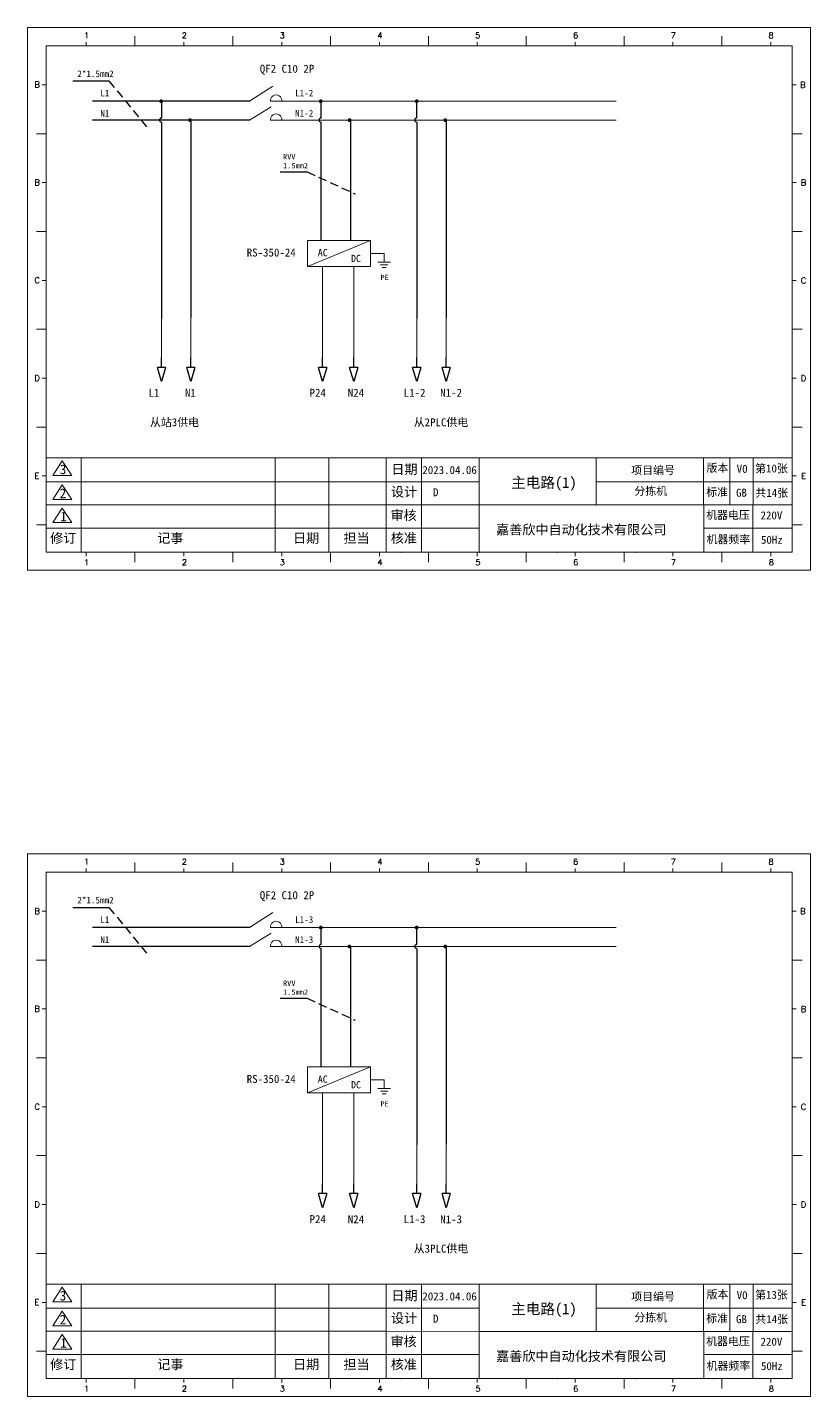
# Model space of a CAD drawing. Header units: millimetres. Extents: x 40430 to 48442, y -3636 to 4180.
# Drawn here: x 43525 to 44113, y 1258 to 2284 of the extents above; entities that cross this region are included whole.
import ezdxf

# ---------------------------------------------------------------- set-up
doc = ezdxf.new("R2010")
doc.units = ezdxf.units.MM
doc.linetypes.add('HIDDEN', pattern=[9.525, 6.35, -3.175])
doc.styles.add('SIMPLEX', font='SIMPLEX')
doc.styles.get("Standard").update_dxf_attribs({"font": ''})
doc.styles.get('Standard').set_extended_font_data('SimSun')

# ---------------------------------------------------------------- blocks, each defined once
blk = doc.blocks.new('箭头')
for p, q in [((0, -4.56), (0, 0)), ((1.92, -4.56), (-1.92, -4.56)), ((0, -11.17), (-1.92, -4.56)), ((1.92, -4.56), (0, -11.17))]:
    blk.add_line(p, q)

msp = doc.modelspace()

# ---------------------------------------------------------------- hatches: boundary and pattern name
at = {"lineweight": 9}
h = msp.add_hatch(color=0, dxfattribs=at)
edge = h.paths.add_edge_path()
edge.add_arc((43625.8, 2229), 1.45, 0, 360)
h = msp.add_hatch(color=0, dxfattribs=at)
edge = h.paths.add_edge_path()
edge.add_arc((43745.4, 2229), 1.45, 0, 360)
h = msp.add_hatch(color=0, dxfattribs=at)
edge = h.paths.add_edge_path()
edge.add_arc((43817.3, 2229), 1.45, 0, 360)
h = msp.add_hatch(color=0, dxfattribs=at)
edge = h.paths.add_edge_path()
edge.add_arc((43647.4, 2214.9), 1.45, 0, 360)
h = msp.add_hatch(color=0, dxfattribs=at)
edge = h.paths.add_edge_path()
edge.add_arc((43767, 2214.9), 1.45, 0, 360)
h = msp.add_hatch(color=0, dxfattribs=at)
edge = h.paths.add_edge_path()
edge.add_arc((43838.8, 2214.9), 1.45, 0, 360)
h = msp.add_hatch(color=0, dxfattribs=at)
edge = h.paths.add_edge_path()
edge.add_arc((43745.4, 1609.4), 1.45, 0, 360)
h = msp.add_hatch(color=0, dxfattribs=at)
edge = h.paths.add_edge_path()
edge.add_arc((43817.3, 1609.4), 1.45, 0, 360)
h = msp.add_hatch(color=0, dxfattribs=at)
edge = h.paths.add_edge_path()
edge.add_arc((43767, 1595.2), 1.45, 0, 360)
h = msp.add_hatch(color=0, dxfattribs=at)
edge = h.paths.add_edge_path()
edge.add_arc((43838.8, 1595.2), 1.45, 0, 360)

# ---------------------------------------------------------------- linework, layer by layer
at = {"color": 0, "lineweight": 9}
for p, q in [((43525.4, 2284.4), (43525.4, 1877.4)), ((44098.9, 2270.5), (43539.6, 2270.5)), ((43539.6, 2270.5), (43539.6, 1890.9)), ((43569.4, 2270.5), (43569.4, 2273.4)), ((43606.1, 2270.5), (43606.1, 2277.8)), ((43642.8, 2270.5), (43642.8, 2273.4)), ((43679.4, 2270.5), (43679.4, 2277.8)), ((43716.1, 2270.5), (43716.1, 2273.4)), ((43752.8, 2270.5), (43752.8, 2277.8)), ((43789.5, 2270.5), (43789.5, 2273.4)), ((43826.1, 2270.5), (43826.1, 2277.8)), ((43862.8, 2270.5), (43862.8, 2273.4)), ((43899.5, 2270.5), (43899.5, 2277.8)), ((43936.1, 2270.5), (43936.1, 2273.4)), ((43972.8, 2270.5), (43972.8, 2277.8)), ((44009.5, 2270.5), (44009.5, 2273.4)), ((44046.1, 2270.5), (44046.1, 2277.8)), ((44082.8, 2270.5), (44082.8, 2273.4)), ((44098.9, 1890.9), (44098.9, 2270.5)), ((43539.6, 2241.4), (43536.6, 2241.4)), ((43691.9, 2229.1), (43709.4, 2240.4)), ((44098.9, 2241.4), (44101.9, 2241.4)), ((43712.6, 2229.1), (43707.8, 2229.1)), ((43712.6, 2229.1), (43822.6, 2229.1)), ((43967, 2229.1), (43739, 2229.1)), ((43691.9, 2214.9), (43708.2, 2224.9)), ((43707.8, 2214.9), (43967, 2214.9)), ((43712.6, 2214.9), (43707.8, 2214.9)), ((43539.6, 2204.7), (43532.2, 2204.7)), ((44098.9, 2204.7), (44106.3, 2204.7)), ((43539.6, 2168.1), (43536.6, 2168.1)), ((44098.9, 2168.1), (44101.9, 2168.1)), ((43539.6, 2131.4), (43532.2, 2131.4)), ((44098.9, 2131.4), (44106.3, 2131.4)), ((43626, 2105.2), (43626, 2058)), ((43648, 2105.2), (43648, 2058)), ((43746.8, 2105.2), (43746.8, 2058)), ((43770.1, 2105.2), (43770.1, 2058)), ((43782.8, 2114.9), (43792.9, 2114.9)), ((43788.2, 2108.4), (43797.6, 2108.4)), ((43790.2, 2106.4), (43795.6, 2106.4)), ((43817.4, 2105.2), (43817.4, 2058)), ((43839.4, 2105.2), (43839.4, 2058)), ((43539.6, 2094.7), (43536.6, 2094.7)), ((43791.5, 2104.4), (43794.4, 2104.4)), ((44098.9, 2094.7), (44101.9, 2094.7)), ((43539.6, 2058.1), (43532.2, 2058.1)), ((43626, 2058), (43626, 2030.4)), ((43648, 2058), (43648, 2030.4)), ((43746.8, 2058), (43746.8, 2030.4)), ((43770.1, 2058), (43770.1, 2030.4)), ((43817.4, 2058), (43817.4, 2030.4)), ((43839.4, 2058), (43839.4, 2030.4)), ((44098.9, 2058.1), (44106.3, 2058.1)), ((43539.6, 2021.4), (43536.6, 2021.4)), ((44098.9, 2021.4), (44101.9, 2021.4)), ((44098.9, 2007.1), (44098.9, 2009.7)), ((43539.6, 1984.7), (43532.2, 1984.7)), ((44098.9, 1984.7), (44106.3, 1984.7)), ((44098.9, 1979.7), (44098.9, 1961.7)), ((43565.8, 1961.7), (43565.8, 1890.9)), ((43711.2, 1961.7), (43711.2, 1890.9)), ((43751.4, 1961.7), (43751.4, 1890.9)), ((43794.4, 1961.7), (44098.9, 1961.7)), ((43794.4, 1961.7), (43794.4, 1890.9)), ((43794.4, 1961.7), (43794.4, 1890.9)), ((43821, 1961.7), (43821, 1890.9)), ((43864.3, 1961.7), (43864.3, 1890.9)), ((43952, 1961.8), (43952, 1926.2)), ((44032.4, 1961.8), (44032.7, 1890.9)), ((44052.1, 1961.6), (44052.1, 1926.3)), ((44069.7, 1961.8), (44069.4, 1890.9)), ((43551.6, 1959.3), (43544.5, 1948.5)), ((43551.6, 1959.3), (43558.7, 1948.5)), ((43539.6, 1948.1), (43536.6, 1948.1)), ((43539.6, 1948.1), (43536.6, 1948.1)), ((43794.4, 1943.7), (43539.6, 1943.7)), ((43558.7, 1948.5), (43544.5, 1948.5)), ((43551.6, 1941.3), (43544.5, 1930.5)), ((43551.6, 1941.3), (43558.7, 1930.5)), ((43794.4, 1943.7), (43864.3, 1943.7)), ((44032.5, 1943.7), (43952, 1943.7)), ((44032.4, 1943.7), (44098.9, 1943.7)), ((44098.9, 1948.1), (44101.9, 1948.1)), ((43558.7, 1930.5), (43544.5, 1930.5)), ((43794.4, 1926.3), (43539.6, 1926.3)), ((43551.6, 1923.9), (43544.5, 1913.1)), ((43551.6, 1923.9), (43558.7, 1913.1)), ((43794.4, 1926.3), (43864.3, 1926.3)), ((43864.3, 1926.3), (44098.9, 1926.3)), ((43539.6, 1911.4), (43532.2, 1911.4)), ((43558.7, 1913.1), (43544.5, 1913.1)), ((44098.9, 1911.4), (44106.3, 1911.4)), ((43794.4, 1908.9), (43539.6, 1908.9)), ((43794.4, 1908.9), (43864.3, 1908.9)), ((44032.7, 1908.9), (44098.9, 1908.9)), ((43539.6, 1890.9), (44098.9, 1890.9)), ((43569.4, 1890.9), (43569.4, 1887.9)), ((43569.4, 1890.9), (43569.4, 1887.9)), ((43606.1, 1890.9), (43606.1, 1883.5)), ((43642.8, 1890.9), (43642.8, 1887.9)), ((43642.8, 1890.9), (43642.8, 1887.9)), ((43679.4, 1890.9), (43679.4, 1883.5)), ((43716.1, 1890.9), (43716.1, 1887.9)), ((43716.1, 1890.9), (43716.1, 1887.9)), ((43752.8, 1890.9), (43752.8, 1883.5)), ((43789.5, 1890.9), (43789.5, 1887.9)), ((43789.5, 1890.9), (43789.5, 1887.9)), ((43826.1, 1890.9), (43826.1, 1883.5)), ((43862.8, 1890.9), (43862.8, 1887.9)), ((43899.5, 1890.9), (43899.5, 1883.5)), ((43936.1, 1890.9), (43936.1, 1887.9)), ((43972.8, 1890.9), (43972.8, 1883.5)), ((44009.5, 1890.9), (44009.5, 1887.9)), ((44046.1, 1890.9), (44046.1, 1883.5)), ((44082.8, 1890.9), (44082.8, 1887.9)), ((43525.4, 1664.8), (43525.4, 1257.7)), ((43569.4, 1650.9), (43569.4, 1653.8)), ((43606.1, 1650.9), (43606.1, 1658.2)), ((43642.8, 1650.9), (43642.8, 1653.8)), ((43679.4, 1650.9), (43679.4, 1658.2)), ((43716.1, 1650.9), (43716.1, 1653.8)), ((43752.8, 1650.9), (43752.8, 1658.2)), ((43789.5, 1650.9), (43789.5, 1653.8)), ((43826.1, 1650.9), (43826.1, 1658.2)), ((43862.8, 1650.9), (43862.8, 1653.8)), ((43899.5, 1650.9), (43899.5, 1658.2)), ((43936.1, 1650.9), (43936.1, 1653.8)), ((43972.8, 1650.9), (43972.8, 1658.2)), ((44009.5, 1650.9), (44009.5, 1653.8)), ((44046.1, 1650.9), (44046.1, 1658.2)), ((44082.8, 1650.9), (44082.8, 1653.8)), ((44098.9, 1650.9), (43539.6, 1650.9)), ((43539.6, 1650.9), (43539.6, 1271.2)), ((44098.9, 1271.2), (44098.9, 1650.9)), ((43539.6, 1621.8), (43536.6, 1621.8)), ((43691.9, 1609.4), (43709.4, 1620.8)), ((44098.9, 1621.8), (44101.9, 1621.8)), ((43691.9, 1595.2), (43708.2, 1605.3)), ((43712.6, 1609.4), (43707.8, 1609.4)), ((43712.6, 1609.4), (43822.6, 1609.4)), ((43967, 1609.4), (43739, 1609.4)), ((43707.8, 1595.2), (43967, 1595.2)), ((43712.6, 1595.2), (43707.8, 1595.2)), ((43539.6, 1585.1), (43532.2, 1585.1)), ((44098.9, 1585.1), (44106.3, 1585.1)), ((43539.6, 1548.4), (43536.6, 1548.4)), ((44098.9, 1548.4), (44101.9, 1548.4)), ((43539.6, 1511.8), (43532.2, 1511.8)), ((44098.9, 1511.8), (44106.3, 1511.8)), ((43782.8, 1495.3), (43792.9, 1495.3)), ((43788.2, 1488.7), (43797.6, 1488.7)), ((43746.8, 1485.6), (43746.8, 1438.4)), ((43770.1, 1485.6), (43770.1, 1438.4)), ((43790.2, 1486.8), (43795.6, 1486.8)), ((43791.5, 1484.8), (43794.4, 1484.8)), ((43817.4, 1485.6), (43817.4, 1438.4)), ((43839.4, 1485.6), (43839.4, 1438.4)), ((43539.6, 1475.1), (43536.6, 1475.1)), ((44098.9, 1475.1), (44101.9, 1475.1)), ((43539.6, 1438.4), (43532.2, 1438.4)), ((43746.8, 1438.4), (43746.8, 1410.8)), ((43770.1, 1438.4), (43770.1, 1410.8)), ((43817.4, 1438.4), (43817.4, 1410.8)), ((43839.4, 1438.4), (43839.4, 1410.8)), ((44098.9, 1438.4), (44106.3, 1438.4)), ((43539.6, 1401.8), (43536.6, 1401.8)), ((44098.9, 1401.8), (44101.9, 1401.8)), ((44098.9, 1387.5), (44098.9, 1390.1)), ((43539.6, 1365.1), (43532.2, 1365.1)), ((44098.9, 1365.1), (44106.3, 1365.1)), ((44098.9, 1360), (44098.9, 1342.1)), ((43551.6, 1339.7), (43544.5, 1328.8)), ((43551.6, 1339.7), (43558.7, 1328.8)), ((43565.8, 1342.1), (43565.8, 1271.2)), ((43711.2, 1342.1), (43711.2, 1271.2)), ((43751.4, 1342.1), (43751.4, 1271.2)), ((43794.4, 1342.1), (44098.9, 1342)), ((43794.4, 1342.1), (43794.4, 1271.3)), ((43794.4, 1342.1), (43794.4, 1271.3)), ((43821, 1342), (43821, 1271.2)), ((43864.3, 1342), (43864.3, 1271.2)), ((43952, 1342.1), (43952, 1306.6)), ((44032.4, 1342.1), (44032.7, 1271.3)), ((44052.1, 1342), (44052.1, 1306.6)), ((44069.7, 1342.1), (44069.4, 1271.3)), ((43539.6, 1328.4), (43536.6, 1328.4)), ((43539.6, 1328.4), (43536.6, 1328.4)), ((43558.7, 1328.8), (43544.5, 1328.8)), ((44098.9, 1328.4), (44101.9, 1328.4)), ((43794.4, 1324.1), (43539.6, 1324)), ((43551.6, 1321.7), (43544.5, 1310.8)), ((43551.6, 1321.7), (43558.7, 1310.8)), ((43794.4, 1324.1), (43864.3, 1324)), ((44032.5, 1324), (43952, 1324)), ((44032.4, 1324), (44098.9, 1324)), ((43794.4, 1306.7), (43539.6, 1306.7)), ((43558.7, 1310.8), (43544.5, 1310.8)), ((43551.6, 1304.3), (43544.5, 1293.4)), ((43551.6, 1304.3), (43558.7, 1293.4)), ((43794.4, 1306.7), (43864.3, 1306.6)), ((43864.3, 1306.6), (44098.9, 1306.6)), ((43539.6, 1291.8), (43532.2, 1291.8)), ((43794.4, 1289.3), (43539.6, 1289.3)), ((43558.7, 1293.4), (43544.5, 1293.4)), ((43794.4, 1289.3), (43864.3, 1289.2)), ((44032.7, 1289.2), (44098.9, 1289.2)), ((44098.9, 1291.8), (44106.3, 1291.8)), ((43539.6, 1271.2), (44098.9, 1271.2)), ((43569.4, 1271.2), (43569.4, 1268.3)), ((43569.4, 1271.2), (43569.4, 1268.3)), ((43606.1, 1271.2), (43606.1, 1263.9)), ((43642.8, 1271.2), (43642.8, 1268.3)), ((43642.8, 1271.2), (43642.8, 1268.3)), ((43679.4, 1271.2), (43679.4, 1263.9)), ((43716.1, 1271.2), (43716.1, 1268.3)), ((43716.1, 1271.2), (43716.1, 1268.3)), ((43752.8, 1271.2), (43752.8, 1263.9)), ((43789.5, 1271.2), (43789.5, 1268.3)), ((43789.5, 1271.2), (43789.5, 1268.3)), ((43826.1, 1271.2), (43826.1, 1263.9)), ((43862.8, 1271.2), (43862.8, 1268.3)), ((43899.5, 1271.2), (43899.5, 1263.9)), ((43936.1, 1271.2), (43936.1, 1268.3)), ((43972.8, 1271.2), (43972.8, 1263.9)), ((44009.5, 1271.2), (44009.5, 1268.3)), ((44046.1, 1271.2), (44046.1, 1263.9)), ((44082.8, 1271.2), (44082.8, 1268.3))]:
    msp.add_line(p, q, dxfattribs=at)
at = {"color": 3, "lineweight": -2}
for p, q in [((43559.4, 2244.3), (43586.6, 2244.3)), ((43559.4, 1624.6), (43586.6, 1624.6))]:
    msp.add_line(p, q, dxfattribs=at)
at = {"color": 3, "linetype": 'HIDDEN', "lineweight": -2}
for p, q in [((43586.6, 2244.3), (43615.9, 2208.5)), ((43735.1, 2176.1), (43771.1, 2159.6)), ((43586.6, 1624.6), (43615.9, 1588.8)), ((43735.1, 1556.4), (43771.1, 1540))]:
    msp.add_line(p, q, dxfattribs=at)
at = {"lineweight": -2}
for p, q in [((43691.9, 2229.1), (43574.3, 2229.1)), ((43691.9, 2214.9), (43574.3, 2214.9)), ((43691.9, 1609.4), (43574.3, 1609.4)), ((43691.9, 1595.2), (43574.3, 1595.2))]:
    msp.add_line(p, q, dxfattribs=at)
for p, q in [((43625.9, 2229.1), (43625.9, 2216.3)), ((43745.5, 2229.1), (43745.5, 2216.3)), ((43817.3, 2229.1), (43817.3, 2216.3)), ((43626, 2213.4), (43626, 2066.1)), ((43648, 2214.9), (43648, 2066.8)), ((43745.5, 2213.4), (43745.5, 2124.6)), ((43767.6, 2214.9), (43767.6, 2124.6)), ((43817.4, 2213.4), (43817.4, 2066.1)), ((43839.4, 2214.9), (43839.4, 2066.8)), ((43745.5, 1609.4), (43745.5, 1596.7)), ((43817.3, 1609.4), (43817.3, 1596.7)), ((43745.5, 1593.8), (43745.5, 1505)), ((43767.6, 1595.2), (43767.6, 1505)), ((43817.4, 1593.8), (43817.4, 1446.4)), ((43839.4, 1595.2), (43839.4, 1447.1))]:
    msp.add_line(p, q)
at = {"color": 3, "ltscale": 0.1}
for p, q in [((43714.9, 2176.1), (43735.1, 2176.1)), ((43714.9, 1556.4), (43735.1, 1556.4))]:
    msp.add_line(p, q, dxfattribs=at)
at = {"color": 0, "linetype": 'ByBlock', "lineweight": 9}
for p, q in [((43782.8, 2124.6), (43735.4, 2105.2)), ((43792.9, 2114.9), (43792.9, 2108.4)), ((43782.8, 1505), (43735.4, 1485.6)), ((43792.9, 1495.3), (43792.9, 1488.7))]:
    msp.add_line(p, q, dxfattribs=at)
at = {"color": 0, "lineweight": 9}
for points in [[(43525.4, 1877.4), (44112.7, 1877.4), (44112.7, 2284.4), (43525.4, 2284.4)], [(43794.4, 1961.7), (43539.6, 1961.7), (43539.6, 1890.9), (43794.4, 1890.9)], [(43525.4, 1257.7), (44112.7, 1257.7), (44112.7, 1664.8), (43525.4, 1664.8)], [(43794.4, 1342.1), (43539.6, 1342.1), (43539.6, 1271.2), (43794.4, 1271.2)]]:
    msp.add_lwpolyline(points, close=True, dxfattribs=at)
at = {"color": 0, "linetype": 'ByBlock', "lineweight": 9}
for points in [[(43735.4, 2124.6), (43782.8, 2124.6), (43782.8, 2105.2), (43735.4, 2105.2)], [(43735.4, 1505), (43782.8, 1505), (43782.8, 1485.6), (43735.4, 1485.6)]]:
    msp.add_lwpolyline(points, close=True, dxfattribs=at)
at = {"color": 0, "lineweight": 9}
for centre in [(43712, 2229.6), (43712, 2215.4), (43712, 1610), (43712, 1595.8)]:
    msp.add_arc(centre, 4.22, 352.5984, 187.4016, dxfattribs=at)
at = {"linetype": 'ByBlock', "lineweight": -2}
for centre in [(43625.9, 2214.9), (43745.5, 2214.9), (43817.3, 2214.9), (43745.5, 1595.2), (43817.3, 1595.2)]:
    msp.add_arc(centre, 1.45, 90, 270, dxfattribs=at)
at = {"color": 0, "lineweight": 9}
for p in [(43805.7, 1890.9), (43864.3, 1890.9), (43923, 1890.9), (43981.6, 1890.9), (44040.3, 1890.9), (43805.7, 1271.2), (43864.3, 1271.2), (43923, 1271.2), (43981.6, 1271.2), (44040.3, 1271.2)]:
    msp.add_point(p, dxfattribs=at)

# ---------------------------------------------------------------- block references
at = {"color": 0, "lineweight": 9, "xscale": 1.599999999998545, "yscale": 1.599999999999909, "zscale": 1.599999999999909}
for p in [(43626, 2036.8), (43648, 2036.8), (43746.8, 2036.8), (43770.1, 2036.8), (43817.4, 2036.8), (43839.4, 2036.8), (43746.8, 1417.2), (43770.1, 1417.2), (43817.4, 1417.2), (43839.4, 1417.2)]:
    msp.add_blockref('箭头', p, dxfattribs=at)

# ---------------------------------------------------------------- texts
at = {"color": 0, "lineweight": 9, "style": 'SIMPLEX'}
for s, height, p in [('1', 4.4, (43567.9, 2276.2)), ('2', 4.4, (43641.2, 2276.2)), ('3', 4.4, (43714.6, 2276.2)), ('4', 4.4, (43787.9, 2276.2)), ('5', 4.4, (43861.2, 2276.2)), ('6', 4.4, (43934.6, 2276.2)), ('7', 4.4, (44007.9, 2276.2)), ('8', 4.4, (44081.2, 2276.2)), ('B', 4.46, (43530.7, 2239.3)), ('B', 4.46, (44105, 2239.1)), ('B', 4.46, (43530.7, 2165.9)), ('B', 4.46, (44105.4, 2165.8)), ('C', 4.46, (43530.7, 2092.6)), ('C', 4.46, (44105.4, 2092.4)), ('D', 4.46, (43530.7, 2019.2)), ('D', 4.46, (44105.4, 2019.1)), ('E', 4.46, (43530.7, 1945.9)), ('E', 4.46, (44105.6, 1945.8)), ('1', 4.4, (43568, 1881.1)), ('2', 4.4, (43641.3, 1881.1)), ('3', 4.4, (43714.7, 1881.1)), ('4', 4.4, (43788, 1881.1)), ('5', 4.4, (43861.4, 1881.1)), ('6', 4.4, (43934.7, 1881.1)), ('7', 4.4, (44008, 1881.1)), ('8', 4.4, (44081.4, 1881.1)), ('1', 4.4, (43567.9, 1656.6)), ('2', 4.4, (43641.2, 1656.6)), ('3', 4.4, (43714.6, 1656.6)), ('4', 4.4, (43787.9, 1656.6)), ('5', 4.4, (43861.2, 1656.6)), ('6', 4.4, (43934.6, 1656.6)), ('7', 4.4, (44007.9, 1656.6)), ('8', 4.4, (44081.2, 1656.6)), ('B', 4.46, (43530.7, 1619.6)), ('B', 4.46, (44105, 1619.5)), ('B', 4.46, (43530.7, 1546.3)), ('B', 4.46, (44105.4, 1546.1)), ('C', 4.46, (43530.7, 1472.9)), ('C', 4.46, (44105.4, 1472.8)), ('D', 4.46, (43530.7, 1399.6)), ('D', 4.46, (44105.4, 1399.5)), ('E', 4.46, (43530.7, 1326.3)), ('E', 4.46, (44105.6, 1326.1)), ('1', 4.4, (43568, 1261.5)), ('2', 4.4, (43641.3, 1261.5)), ('3', 4.4, (43714.7, 1261.5)), ('4', 4.4, (43788, 1261.5)), ('5', 4.4, (43861.4, 1261.5)), ('6', 4.4, (43934.7, 1261.5)), ('7', 4.4, (44008, 1261.5)), ('8', 4.4, (44081.4, 1261.5))]:
    msp.add_text(s, height=height, dxfattribs=at).set_placement(p)
at = {"color": 1, "lineweight": 9, "char_height": 5, "width": 22.31, "attachment_point": 1}
for insert in [(43562.9, 2252.1), (43562.9, 1632.5)]:
    msp.add_mtext('2*1.5mm2', dxfattribs=dict(at, insert=insert))
at = {"color": 0, "lineweight": 9, "attachment_point": 1}
for s, insert, char_height, width in [('QF2 C10 2P ', (43699.7, 2256.4), 6, 98.121), ('L1', (43580.1, 2237.6), 5, 22.31), ('L1-2', (43726.2, 2237.6), 5, 22.31), ('N1', (43580.1, 2222.5), 5, 22.31), ('N1-2', (43726.2, 2222.5), 5, 22.31), ('RS-350-24', (43689.9, 2118.6), 6, 60.294), ('AC', (43743.2, 2118.2), 5.45, 21.327), ('DC', (43768.1, 2113.9), 5.45, 21.327), ('PE', (43790.2, 2098.9), 3.92, 15.355), ('L1', (43616.2, 2013.4), 6, 21.327), ('N1', (43643.6, 2013.4), 6, 21.327), ('P24', (43737, 2013.4), 6, 21.327), ('N24', (43765.7, 2013.4), 6, 21.327), ('L1-2', (43807.6, 2013.4), 6, 21.327), ('N1-2', (43835, 2013.4), 6, 21.327), ('3', (43549.7, 1956.6), 7.2, 80.4), ('日期', (43798.3, 1956.7), 7.2, 80.4), ('{\\fSimSun|b0|i0|c134|p2;项目编号}', (43978.2, 1955.3), 6, 93.947), ('{\\fSimSun|b0|i0|c134|p2;版本}', (44034.7, 1957.1), 6, 93.947), ('{\\fSimSun|b0|i0|c134|p2;V0}', (44057.3, 1956.4), 6, 93.947), ('{\\fSimSun|b0|i0|c134|p2;第10张}', (44071.1, 1956.7), 6, 93.947), ('{\\fFangSong_GB2312|b0|i0|c134|p0;设计}', (43798.1, 1939.8), 7.2, 80.4), ('2', (43549.6, 1938.6), 7.2, 80.4), ('{\\f宋体|b0|i0|c134|p2;标准}', (44034.4, 1939), 6, 93.947), ('{\\f宋体|b0|i0|c134|p2;GB}', (44056.8, 1938.5), 6, 93.947), ('{\\fSimSun|b0|i0|c134|p2;共14张}', (44071.3, 1938.4), 6, 93.947), ('1', (43550.1, 1921.2), 7.2, 80.4), ('{\\fFangSong_GB2312|b0|i0|c134|p0;审核}', (43797.7, 1922.2), 7.2, 80.4), ('{\\f宋体|b0|i0|c134|p2;机器电压}', (44034.4, 1921.8), 6, 93.947), ('{\\fSimSun|b0|i0|c134|p2; 220V}', (44071.1, 1921.5), 6, 93.947), ('修订', (43542.5, 1905.1), 7.2, 80.4), ('记事', (43622.8, 1905.1), 7.2, 80.4), ('日期', (43724.6, 1905.1), 7.2, 80.4), ('担当', (43762.4, 1905.1), 7.2, 80.4), ('{\\fFangSong_GB2312|b0|i0|c134|p0;核准}', (43797.9, 1905.1), 7.2, 80.4), ('{\\f宋体|b0|i0|c134|p2;机器频率}', (44034.7, 1903.5), 6, 93.947), ('{\\f宋体|b0|i0|c134|p2; 50Hz}', (44071.4, 1903.2), 6, 93.947), ('QF2 C10 2P ', (43699.7, 1636.7), 6, 98.121), ('L1', (43580.1, 1617.9), 5, 22.31), ('L1-3', (43726.2, 1617.9), 5, 22.31), ('N1', (43580.1, 1602.9), 5, 22.31), ('N1-3', (43726.2, 1602.9), 5, 22.31), ('RS-350-24', (43689.9, 1498.9), 6, 60.294), ('AC', (43743.2, 1498.5), 5.45, 21.327), ('DC', (43768.1, 1494.3), 5.45, 21.327), ('PE', (43790.2, 1479.2), 3.92, 15.355), ('P24', (43737, 1393.8), 6, 21.327), ('N24', (43765.7, 1393.7), 6, 21.327), ('L1-3', (43807.6, 1393.8), 6, 21.327), ('N1-3', (43835, 1393.7), 6, 21.327), ('3', (43549.7, 1337), 7.2, 80.4), ('日期', (43798.3, 1337.1), 7.2, 80.4), ('{\\fSimSun|b0|i0|c134|p2;项目编号}', (43978.2, 1335.7), 6, 93.947), ('{\\fSimSun|b0|i0|c134|p2;版本}', (44034.7, 1337.4), 6, 93.947), ('{\\fSimSun|b0|i0|c134|p2;V0}', (44057.3, 1336.8), 6, 93.947), ('{\\fSimSun|b0|i0|c134|p2;第13张}', (44071.1, 1337.1), 6, 93.947), ('2', (43549.6, 1319), 7.2, 80.4), ('{\\fFangSong_GB2312|b0|i0|c134|p0;设计}', (43798.1, 1320.2), 7.2, 80.4), ('{\\f宋体|b0|i0|c134|p2;标准}', (44034.4, 1319.4), 6, 93.947), ('{\\f宋体|b0|i0|c134|p2;GB}', (44056.8, 1318.8), 6, 93.947), ('{\\fSimSun|b0|i0|c134|p2;共14张}', (44071.3, 1318.8), 6, 93.947), ('1', (43550.1, 1301.6), 7.2, 80.4), ('{\\fFangSong_GB2312|b0|i0|c134|p0;审核}', (43797.7, 1302.6), 7.2, 80.4), ('{\\f宋体|b0|i0|c134|p2;机器电压}', (44034.4, 1302.2), 6, 93.947), ('{\\fSimSun|b0|i0|c134|p2; 220V}', (44071.1, 1301.9), 6, 93.947), ('修订', (43542.5, 1285.5), 7.2, 80.4), ('记事', (43622.8, 1285.5), 7.2, 80.4), ('日期', (43724.6, 1285.5), 7.2, 80.4), ('担当', (43762.4, 1285.5), 7.2, 80.4), ('{\\fFangSong_GB2312|b0|i0|c134|p0;核准}', (43797.9, 1285.5), 7.2, 80.4), ('{\\f宋体|b0|i0|c134|p2;机器频率}', (44034.7, 1283.8), 6, 93.947), ('{\\f宋体|b0|i0|c134|p2; 50Hz}', (44071.4, 1283.6), 6, 93.947)]:
    msp.add_mtext(s, dxfattribs=dict(at, insert=insert, char_height=char_height, width=width))
at = {"color": 1, "ltscale": 0.1, "char_height": 4, "width": 38.068, "attachment_point": 1}
for insert in [(43717.1, 2189.4), (43717.1, 1569.7)]:
    msp.add_mtext('{\\fNSimSun|b0|i0|c134|p49;RVV\\P1.5mm2}', dxfattribs=dict(at, insert=insert))
at = {"color": 0, "lineweight": 9, "attachment_point": 1}
for s, insert, char_height in [('从站3供电', (43617.3, 1991.3), 6), ('从2PLC供电', (43815.1, 1991.3), 6), ('\\pi3.862;   主电路(1)', (43868.1, 1947.1), 8), ('从3PLC供电', (43815.1, 1371.7), 6), ('\\pi3.862;   主电路(1)', (43868.1, 1327.5), 8)]:
    msp.add_mtext_dynamic_manual_height_columns(s, width=75.012, gutter_width=12.5, heights=[0], dxfattribs=dict(at, insert=insert, char_height=char_height))
at = {"lineweight": 9, "attachment_point": 1}
for s, insert, char_height, width in [('2023.04.06', (43821.6, 1955.5), 6, 93.947), ('分拣机', (43980.6, 1939.8), 6, 93.947), ('{\\fSimSun|b0|i0|c134|p2;D}', (43829.6, 1938.8), 6, 93.947), ('{\\fSimSun|b1|i0|c134|p34;嘉善欣中自动化技术有限公司}', (43876.9, 1911.4), 7.2, 179.078), ('2023.04.06', (43821.6, 1335.9), 6, 93.947), ('{\\fSimSun|b0|i0|c134|p2;D}', (43829.6, 1319.2), 6, 93.947), ('分拣机', (43980.6, 1320.1), 6, 93.947), ('{\\fSimSun|b1|i0|c134|p34;嘉善欣中自动化技术有限公司}', (43876.9, 1291.7), 7.2, 179.078)]:
    msp.add_mtext(s, dxfattribs=dict(at, insert=insert, char_height=char_height, width=width))

doc.saveas('drawing.dxf')
